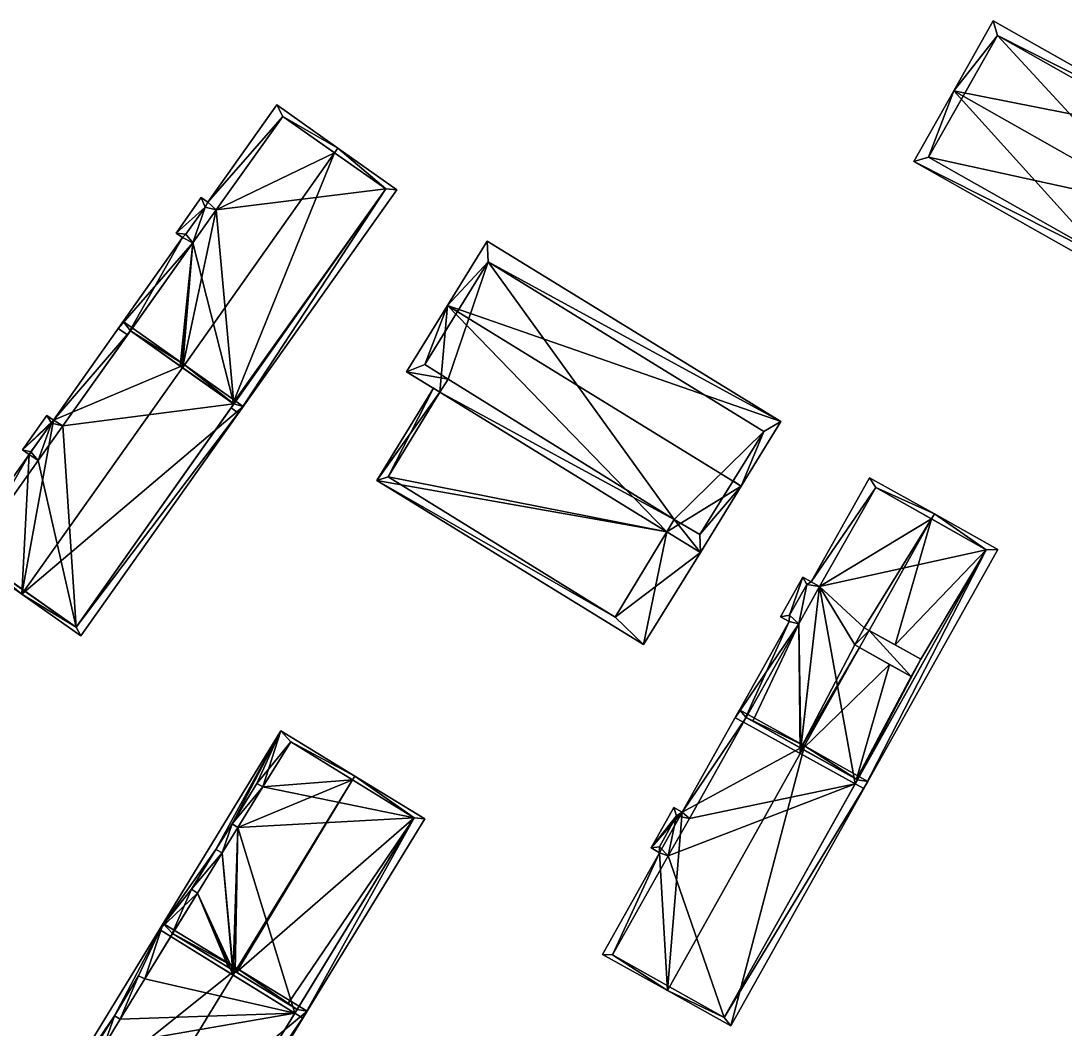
# Model space of a CAD drawing. Extents: x 2679264 to 2679716, y 1246766 to 1247183.
# Drawn here: x 2679456 to 2679528.8, y 1246984.4 to 1247054.8 of the extents above; entities that cross this region are included whole.
import ezdxf

# ---------------------------------------------------------------- set-up
doc = ezdxf.new("R2010")
doc.units = 0

msp = doc.modelspace()

# ---------------------------------------------------------------- linework, layer by layer
for points in [[(2679521.07, 1247049.93, 451.001), (2679523.83, 1247054.81, 448.348), (2679538.62, 1247046.45, 448.348)], [(2679523.83, 1247054.81, 448.348), (2679521.07, 1247049.93, 451.001), (2679524.12, 1247053.79, 448.703)], [(2679538.62, 1247046.45, 448.348), (2679523.83, 1247054.81, 448.348), (2679524.12, 1247053.79, 448.703)], [(2679524.12, 1247053.79, 436.245), (2679521.72, 1247049.56, 451.001), (2679519.31, 1247045.29, 436.245)], [(2679535.15, 1247041.83, 436.245), (2679524.12, 1247053.79, 436.245), (2679519.31, 1247045.29, 436.245)], [(2679524.12, 1247053.79, 448.703), (2679521.07, 1247049.93, 451.001), (2679521.72, 1247049.56, 451.001)], [(2679524.12, 1247053.79, 448.703), (2679521.72, 1247049.56, 451.001), (2679524.12, 1247053.79, 436.245)], [(2679537.6, 1247046.16, 448.703), (2679538.62, 1247046.45, 448.348), (2679524.12, 1247053.79, 448.703)], [(2679537.6, 1247046.16, 448.703), (2679524.12, 1247053.79, 448.703), (2679537.6, 1247046.16, 436.245)], [(2679537.6, 1247046.16, 436.245), (2679524.12, 1247053.79, 448.703), (2679524.12, 1247053.79, 436.245)], [(2679535.15, 1247041.83, 436.245), (2679537.6, 1247046.16, 436.245), (2679524.12, 1247053.79, 436.245)], [(2679518.29, 1247045, 448.348), (2679521.07, 1247049.93, 451.001), (2679533.07, 1247036.64, 448.348)], [(2679521.07, 1247049.93, 451.001), (2679518.29, 1247045, 448.348), (2679519.31, 1247045.29, 448.7)], [(2679521.72, 1247049.56, 451.001), (2679521.07, 1247049.93, 451.001), (2679519.31, 1247045.29, 448.7)], [(2679533.07, 1247036.64, 448.348), (2679521.07, 1247049.93, 451.001), (2679535.86, 1247041.56, 451.001)], [(2679535.86, 1247041.56, 451.001), (2679521.07, 1247049.93, 451.001), (2679538.62, 1247046.45, 448.348)], [(2679469.03, 1247042.16, 449.325), (2679473.84, 1247048.95, 449.325), (2679474.25, 1247048.14, 449.776)], [(2679473.84, 1247048.95, 449.325), (2679469.03, 1247042.16, 449.325), (2679474.25, 1247048.14, 449.776)], [(2679473.84, 1247048.95, 449.325), (2679478.1, 1247045.92, 452.271), (2679474.25, 1247048.14, 449.776)], [(2679478.1, 1247045.92, 452.271), (2679473.84, 1247048.95, 449.325), (2679474.25, 1247048.14, 449.776)], [(2679521.72, 1247049.56, 451.001), (2679519.31, 1247045.29, 448.7), (2679519.31, 1247045.29, 436.245)], [(2679469.03, 1247042.16, 449.325), (2679474.25, 1247048.14, 449.776), (2679469.61, 1247041.61, 449.772)], [(2679474.25, 1247048.14, 449.776), (2679469.03, 1247042.16, 449.325), (2679469.61, 1247041.61, 449.772)], [(2679474.25, 1247048.14, 449.776), (2679477.87, 1247045.59, 452.271), (2679469.61, 1247041.61, 449.772)], [(2679474.25, 1247048.14, 449.776), (2679469.61, 1247041.61, 449.772), (2679474.25, 1247048.14, 437.05)], [(2679474.25, 1247048.14, 437.05), (2679469.61, 1247041.61, 449.772), (2679469.61, 1247041.61, 437.05)], [(2679481.44, 1247043.09, 437.05), (2679474.25, 1247048.14, 437.05), (2679469.61, 1247041.61, 437.05)], [(2679478.1, 1247045.92, 452.271), (2679477.87, 1247045.59, 452.271), (2679474.25, 1247048.14, 449.776)], [(2679477.87, 1247045.59, 452.271), (2679478.1, 1247045.92, 452.271), (2679474.25, 1247048.14, 449.776)], [(2679481.44, 1247043.09, 449.716), (2679477.87, 1247045.59, 452.271), (2679474.25, 1247048.14, 437.05)], [(2679481.44, 1247043.09, 437.05), (2679481.44, 1247043.09, 449.716), (2679474.25, 1247048.14, 437.05)], [(2679477.87, 1247045.59, 452.271), (2679474.25, 1247048.14, 449.776), (2679474.25, 1247048.14, 437.05)], [(2679467.25, 1247030.6, 452.271), (2679469.61, 1247041.61, 449.772), (2679477.87, 1247045.59, 452.271)], [(2679467.25, 1247030.6, 452.271), (2679477.87, 1247045.59, 452.271), (2679470.77, 1247028.11, 449.746)], [(2679481.44, 1247043.09, 449.716), (2679470.77, 1247028.11, 449.746), (2679477.87, 1247045.59, 452.271)], [(2679481.44, 1247043.09, 449.716), (2679477.87, 1247045.59, 452.271), (2679478.1, 1247045.92, 452.271)], [(2679481.44, 1247043.09, 449.716), (2679478.1, 1247045.92, 452.271), (2679477.87, 1247045.59, 452.271)], [(2679481.44, 1247043.09, 449.716), (2679478.1, 1247045.92, 452.271), (2679482.21, 1247043.02, 449.325)], [(2679482.21, 1247043.02, 449.325), (2679478.1, 1247045.92, 452.271), (2679481.44, 1247043.09, 449.716)], [(2679519.31, 1247045.29, 448.7), (2679518.29, 1247045, 448.348), (2679532.79, 1247037.66, 448.7)], [(2679518.29, 1247045, 448.348), (2679533.07, 1247036.64, 448.348), (2679532.79, 1247037.66, 448.7)], [(2679519.31, 1247045.29, 448.7), (2679532.79, 1247037.66, 448.7), (2679519.31, 1247045.29, 436.245)], [(2679519.31, 1247045.29, 436.245), (2679532.79, 1247037.66, 448.7), (2679532.79, 1247037.66, 436.245)], [(2679535.15, 1247041.83, 436.245), (2679519.31, 1247045.29, 436.245), (2679532.79, 1247037.66, 436.245)], [(2679468.84, 1247041.81, 449.349), (2679466.81, 1247040, 449.008), (2679468.57, 1247042.49, 449.008)], [(2679468.57, 1247042.49, 449.008), (2679466.81, 1247040, 449.008), (2679468.84, 1247041.81, 449.349)], [(2679469.03, 1247042.16, 449.325), (2679468.84, 1247041.81, 449.349), (2679468.57, 1247042.49, 449.008)], [(2679469.03, 1247042.16, 449.325), (2679468.57, 1247042.49, 449.008), (2679468.84, 1247041.81, 449.349)], [(2679470.84, 1247028.07, 437.05), (2679481.44, 1247043.09, 437.05), (2679469.61, 1247041.61, 437.05)], [(2679471.17, 1247027.43, 449.326), (2679470.65, 1247027.8, 449.701), (2679481.44, 1247043.09, 449.716)], [(2679470.65, 1247027.8, 449.701), (2679471.17, 1247027.43, 449.326), (2679481.44, 1247043.09, 449.716)], [(2679470.77, 1247028.11, 449.746), (2679481.44, 1247043.09, 449.716), (2679470.84, 1247028.07, 449.701)], [(2679481.44, 1247043.09, 437.05), (2679470.84, 1247028.07, 449.701), (2679481.44, 1247043.09, 449.716)], [(2679481.44, 1247043.09, 437.05), (2679470.84, 1247028.07, 437.05), (2679470.84, 1247028.07, 449.701)], [(2679471.17, 1247027.43, 449.326), (2679481.44, 1247043.09, 449.716), (2679482.21, 1247043.02, 449.325)], [(2679471.17, 1247027.43, 449.326), (2679482.21, 1247043.02, 449.325), (2679481.44, 1247043.09, 449.716)], [(2679468.84, 1247041.81, 449.349), (2679467.5, 1247039.93, 449.346), (2679466.81, 1247040, 449.008)], [(2679468.84, 1247041.81, 449.349), (2679466.81, 1247040, 449.008), (2679467.5, 1247039.93, 449.346)], [(2679467.5, 1247039.93, 449.346), (2679468.84, 1247041.81, 449.349), (2679467.98, 1247039.31, 449.77)], [(2679468.84, 1247041.81, 449.349), (2679467.5, 1247039.93, 449.346), (2679468.84, 1247041.81, 437.05)], [(2679468.84, 1247041.81, 437.05), (2679467.5, 1247039.93, 449.346), (2679467.5, 1247039.93, 437.05)], [(2679467.5, 1247039.93, 437.05), (2679467.98, 1247039.31, 437.05), (2679468.84, 1247041.81, 437.05)], [(2679469.61, 1247041.61, 449.772), (2679467.98, 1247039.31, 449.77), (2679468.84, 1247041.81, 449.349)], [(2679467.98, 1247039.31, 437.05), (2679469.61, 1247041.61, 437.05), (2679468.84, 1247041.81, 437.05)], [(2679469.03, 1247042.16, 449.325), (2679469.61, 1247041.61, 449.772), (2679468.84, 1247041.81, 449.349)], [(2679469.61, 1247041.61, 449.772), (2679469.03, 1247042.16, 449.325), (2679468.84, 1247041.81, 449.349)], [(2679469.61, 1247041.61, 449.772), (2679468.84, 1247041.81, 449.349), (2679469.61, 1247041.61, 437.05)], [(2679469.61, 1247041.61, 437.05), (2679468.84, 1247041.81, 449.349), (2679468.84, 1247041.81, 437.05)], [(2679467.98, 1247039.31, 449.77), (2679469.61, 1247041.61, 449.772), (2679467.25, 1247030.6, 452.271)], [(2679467.98, 1247039.31, 437.05), (2679470.84, 1247028.07, 437.05), (2679469.61, 1247041.61, 437.05)], [(2679463.42, 1247032.89, 449.765), (2679462.78, 1247033.33, 449.326), (2679467.27, 1247039.68, 449.326)], [(2679467.27, 1247039.68, 449.326), (2679462.78, 1247033.33, 449.326), (2679467.98, 1247039.31, 449.77)], [(2679467.98, 1247039.31, 449.77), (2679463.42, 1247032.89, 449.765), (2679467.27, 1247039.68, 449.326)], [(2679467.5, 1247039.93, 449.346), (2679467.27, 1247039.68, 449.326), (2679466.81, 1247040, 449.008)], [(2679466.81, 1247040, 449.008), (2679467.27, 1247039.68, 449.326), (2679467.5, 1247039.93, 449.346)], [(2679467.5, 1247039.93, 449.346), (2679467.98, 1247039.31, 449.77), (2679467.27, 1247039.68, 449.326)], [(2679467.5, 1247039.93, 449.346), (2679467.27, 1247039.68, 449.326), (2679467.98, 1247039.31, 449.77)], [(2679467.5, 1247039.93, 449.346), (2679467.98, 1247039.31, 449.77), (2679467.98, 1247039.31, 437.05)], [(2679467.5, 1247039.93, 437.05), (2679467.5, 1247039.93, 449.346), (2679467.98, 1247039.31, 437.05)], [(2679462.78, 1247033.33, 449.326), (2679463.42, 1247032.89, 449.765), (2679467.98, 1247039.31, 449.77)], [(2679463.62, 1247033.18, 449.765), (2679467.98, 1247039.31, 449.77), (2679467.1, 1247030.71, 452.163)], [(2679467.98, 1247039.31, 437.05), (2679467.98, 1247039.31, 449.77), (2679463.62, 1247033.18, 449.765)], [(2679463.62, 1247033.18, 437.05), (2679467.98, 1247039.31, 437.05), (2679463.62, 1247033.18, 449.765)], [(2679467.98, 1247039.31, 437.05), (2679463.62, 1247033.18, 437.05), (2679470.84, 1247028.07, 437.05)], [(2679467.14, 1247030.68, 452.191), (2679467.1, 1247030.71, 452.163), (2679467.98, 1247039.31, 449.77)], [(2679467.98, 1247039.31, 449.77), (2679467.25, 1247030.6, 452.271), (2679467.14, 1247030.68, 452.191)], [(2679485.75, 1247034.95, 445.141), (2679488.51, 1247039.44, 443.491), (2679509, 1247026.84, 443.55)], [(2679488.51, 1247039.44, 443.491), (2679485.75, 1247034.95, 445.141), (2679488.59, 1247038, 443.865)], [(2679509, 1247026.84, 443.55), (2679488.51, 1247039.44, 443.491), (2679488.59, 1247038, 443.865)], [(2679488.59, 1247038, 436.302), (2679486.44, 1247034.52, 445.143), (2679484.16, 1247030.82, 436.302)], [(2679488.59, 1247038, 436.302), (2679484.16, 1247030.82, 436.302), (2679485.79, 1247029.8, 436.302)], [(2679488.59, 1247038, 443.865), (2679485.75, 1247034.95, 445.141), (2679486.44, 1247034.52, 445.143)], [(2679501.57, 1247020, 436.302), (2679488.59, 1247038, 436.302), (2679485.79, 1247029.8, 436.302)], [(2679488.59, 1247038, 443.865), (2679486.44, 1247034.52, 445.143), (2679488.59, 1247038, 436.302)], [(2679507.81, 1247026.14, 443.93), (2679509, 1247026.84, 443.55), (2679488.59, 1247038, 443.865)], [(2679507.81, 1247026.14, 443.93), (2679488.59, 1247038, 443.865), (2679507.81, 1247026.14, 436.302)], [(2679507.81, 1247026.14, 436.302), (2679488.59, 1247038, 443.865), (2679488.59, 1247038, 436.302)], [(2679501.57, 1247020, 436.302), (2679507.81, 1247026.14, 436.302), (2679488.59, 1247038, 436.302)], [(2679482.89, 1247030.31, 443.491), (2679485.75, 1247034.95, 445.141), (2679485.22, 1247028.88, 443.498)], [(2679485.75, 1247034.95, 445.141), (2679482.89, 1247030.31, 443.491), (2679484.16, 1247030.82, 443.826)], [(2679486.44, 1247034.52, 445.143), (2679485.75, 1247034.95, 445.141), (2679484.16, 1247030.82, 443.826)], [(2679486.44, 1247034.52, 445.143), (2679484.16, 1247030.82, 443.826), (2679484.16, 1247030.82, 436.302)], [(2679485.22, 1247028.88, 443.498), (2679485.75, 1247034.95, 445.141), (2679501.05, 1247019.14, 443.543)], [(2679501.05, 1247019.14, 443.543), (2679485.75, 1247034.95, 445.141), (2679506.24, 1247022.34, 445.2)], [(2679506.24, 1247022.34, 445.2), (2679485.75, 1247034.95, 445.141), (2679509, 1247026.84, 443.55)], [(2679463.13, 1247033.83, 450.916), (2679467.4, 1247030.81, 453.862), (2679458.25, 1247026.93, 450.916)], [(2679463.13, 1247033.83, 450.916), (2679458.25, 1247026.93, 450.916), (2679463.62, 1247033.18, 451.355)], [(2679467.4, 1247030.81, 453.862), (2679463.13, 1247033.83, 450.916), (2679463.62, 1247033.18, 451.355)], [(2679463.62, 1247033.18, 451.355), (2679458.25, 1247026.93, 450.916), (2679458.91, 1247026.53, 451.349)], [(2679463.42, 1247032.89, 449.765), (2679463.62, 1247033.18, 451.355), (2679458.91, 1247026.53, 451.349)], [(2679470.84, 1247028.07, 437.05), (2679463.62, 1247033.18, 437.05), (2679458.91, 1247026.53, 437.05)], [(2679463.42, 1247032.89, 449.765), (2679463.62, 1247033.18, 449.765), (2679463.62, 1247033.18, 451.355)], [(2679463.42, 1247032.89, 449.765), (2679463.62, 1247033.18, 437.05), (2679463.62, 1247033.18, 449.765)], [(2679463.42, 1247032.89, 449.765), (2679463.42, 1247032.89, 437.05), (2679463.62, 1247033.18, 437.05)], [(2679467.25, 1247030.6, 453.862), (2679467.4, 1247030.81, 453.862), (2679463.62, 1247033.18, 451.355)], [(2679467.25, 1247030.6, 453.862), (2679463.62, 1247033.18, 451.355), (2679466.85, 1247030.89, 451.992)], [(2679466.85, 1247030.89, 451.992), (2679463.62, 1247033.18, 451.355), (2679463.62, 1247033.18, 449.765)], [(2679458.91, 1247026.53, 437.05), (2679463.42, 1247032.89, 449.765), (2679458.91, 1247026.53, 451.349)], [(2679458.91, 1247026.53, 437.05), (2679463.42, 1247032.89, 437.05), (2679463.42, 1247032.89, 449.765)], [(2679458.25, 1247026.93, 450.916), (2679467.4, 1247030.81, 453.862), (2679456.06, 1247014.79, 453.862)], [(2679456.06, 1247014.79, 453.862), (2679467.4, 1247030.81, 453.862), (2679471.5, 1247027.9, 450.916)], [(2679467.25, 1247030.6, 453.862), (2679466.85, 1247030.89, 451.992), (2679467.25, 1247030.6, 452.271)], [(2679470.84, 1247028.07, 451.291), (2679467.4, 1247030.81, 453.862), (2679467.25, 1247030.6, 453.862)], [(2679471.5, 1247027.9, 450.916), (2679467.4, 1247030.81, 453.862), (2679470.84, 1247028.07, 451.291)], [(2679484.16, 1247030.82, 443.826), (2679482.89, 1247030.31, 443.491), (2679485.79, 1247029.8, 443.826)], [(2679484.16, 1247030.82, 443.826), (2679485.79, 1247029.8, 443.826), (2679484.16, 1247030.82, 436.302)], [(2679484.16, 1247030.82, 436.302), (2679485.79, 1247029.8, 443.826), (2679485.79, 1247029.8, 436.302)], [(2679470.84, 1247028.07, 451.291), (2679467.25, 1247030.6, 452.271), (2679470.25, 1247028.48, 450.124)], [(2679467.25, 1247030.6, 452.271), (2679470.84, 1247028.07, 451.291), (2679467.25, 1247030.6, 453.862)], [(2679482.89, 1247030.31, 443.491), (2679485.22, 1247028.88, 443.498), (2679485.79, 1247029.8, 443.826)], [(2679485.79, 1247029.8, 443.826), (2679485.22, 1247028.88, 443.498), (2679485.79, 1247029.8, 436.302)], [(2679485.79, 1247029.8, 436.302), (2679485.22, 1247028.88, 443.498), (2679485.22, 1247028.88, 436.302)], [(2679501.57, 1247020, 436.302), (2679485.79, 1247029.8, 436.302), (2679485.22, 1247028.88, 436.302)], [(2679480.81, 1247022.72, 443.491), (2679484.77, 1247029.16, 443.491), (2679485.22, 1247028.88, 443.491)], [(2679484.77, 1247029.16, 443.491), (2679480.81, 1247022.72, 443.491), (2679481.6, 1247022.97, 443.491)], [(2679501.05, 1247019.14, 443.491), (2679480.81, 1247022.72, 443.491), (2679485.22, 1247028.88, 443.491)], [(2679485.22, 1247028.88, 443.491), (2679484.77, 1247029.16, 443.491), (2679481.6, 1247022.97, 443.491)], [(2679485.22, 1247028.88, 443.491), (2679481.6, 1247022.97, 443.491), (2679481.6, 1247022.97, 436.302)], [(2679485.22, 1247028.88, 436.302), (2679485.22, 1247028.88, 443.491), (2679481.6, 1247022.97, 436.302)], [(2679501.05, 1247019.14, 436.302), (2679485.22, 1247028.88, 436.302), (2679481.6, 1247022.97, 436.302)], [(2679501.05, 1247019.14, 443.491), (2679485.22, 1247028.88, 443.498), (2679501.05, 1247019.14, 443.543)], [(2679501.05, 1247019.14, 443.491), (2679485.22, 1247028.88, 443.491), (2679485.22, 1247028.88, 443.498)], [(2679501.05, 1247019.14, 436.302), (2679501.57, 1247020, 436.302), (2679485.22, 1247028.88, 436.302)], [(2679460.16, 1247011.89, 450.916), (2679456.06, 1247014.79, 453.862), (2679471.5, 1247027.9, 450.916)], [(2679459.83, 1247012.48, 437.05), (2679470.84, 1247028.07, 437.05), (2679458.91, 1247026.53, 437.05)], [(2679459.83, 1247012.48, 451.275), (2679471.5, 1247027.9, 450.916), (2679470.84, 1247028.07, 451.291)], [(2679470.65, 1247027.8, 449.701), (2679459.83, 1247012.48, 451.275), (2679470.84, 1247028.07, 451.291)], [(2679460.16, 1247011.89, 450.916), (2679471.5, 1247027.9, 450.916), (2679459.83, 1247012.48, 451.275)], [(2679470.77, 1247028.11, 449.746), (2679470.84, 1247028.07, 451.291), (2679470.25, 1247028.48, 450.124)], [(2679470.84, 1247028.07, 449.701), (2679470.65, 1247027.8, 449.701), (2679470.84, 1247028.07, 451.291)], [(2679470.65, 1247027.8, 449.701), (2679470.84, 1247028.07, 449.701), (2679470.84, 1247028.07, 437.05)], [(2679470.65, 1247027.8, 437.05), (2679470.65, 1247027.8, 449.701), (2679470.84, 1247028.07, 437.05)], [(2679470.84, 1247028.07, 451.291), (2679470.77, 1247028.11, 449.746), (2679470.84, 1247028.07, 449.701)], [(2679457.79, 1247027.26, 450.599), (2679458.25, 1247026.93, 450.916), (2679456.09, 1247024.86, 450.599)], [(2679457.79, 1247027.26, 450.599), (2679456.09, 1247024.86, 450.599), (2679458.11, 1247026.73, 450.921)], [(2679458.25, 1247026.93, 450.916), (2679457.79, 1247027.26, 450.599), (2679458.11, 1247026.73, 450.921)], [(2679470.65, 1247027.8, 449.701), (2679459.83, 1247012.48, 437.05), (2679459.83, 1247012.48, 451.275)], [(2679470.65, 1247027.8, 449.701), (2679470.65, 1247027.8, 437.05), (2679459.83, 1247012.48, 437.05)], [(2679456.55, 1247024.54, 450.916), (2679458.25, 1247026.93, 450.916), (2679456.06, 1247014.79, 453.862)], [(2679456.09, 1247024.86, 450.599), (2679458.25, 1247026.93, 450.916), (2679456.55, 1247024.54, 450.916)], [(2679458.11, 1247026.73, 450.921), (2679456.09, 1247024.86, 450.599), (2679456.67, 1247024.72, 450.913)], [(2679458.11, 1247026.73, 450.921), (2679456.67, 1247024.72, 450.913), (2679458.11, 1247026.73, 437.05)], [(2679458.11, 1247026.73, 437.05), (2679456.67, 1247024.72, 450.913), (2679456.67, 1247024.72, 437.05)], [(2679458.11, 1247026.73, 437.05), (2679456.67, 1247024.72, 437.05), (2679457.18, 1247024.11, 437.05)], [(2679458.11, 1247026.73, 437.05), (2679457.18, 1247024.11, 437.05), (2679458.91, 1247026.53, 437.05)], [(2679457.18, 1247024.11, 437.05), (2679459.83, 1247012.48, 437.05), (2679458.91, 1247026.53, 437.05)], [(2679458.25, 1247026.93, 450.916), (2679458.11, 1247026.73, 450.921), (2679458.91, 1247026.53, 451.349)], [(2679458.91, 1247026.53, 451.349), (2679458.11, 1247026.73, 450.921), (2679458.91, 1247026.53, 437.05)], [(2679458.11, 1247026.73, 450.921), (2679458.11, 1247026.73, 437.05), (2679458.91, 1247026.53, 437.05)], [(2679506.24, 1247022.34, 445.2), (2679509, 1247026.84, 443.55), (2679507.81, 1247026.14, 443.93)], [(2679501.57, 1247020, 436.302), (2679503.36, 1247018.95, 436.302), (2679507.81, 1247026.14, 436.302)], [(2679503.36, 1247018.95, 436.302), (2679505.67, 1247022.69, 445.198), (2679507.81, 1247026.14, 436.302)], [(2679505.67, 1247022.69, 445.198), (2679506.24, 1247022.34, 445.2), (2679507.81, 1247026.14, 443.93)], [(2679505.67, 1247022.69, 445.198), (2679507.81, 1247026.14, 443.93), (2679507.81, 1247026.14, 436.302)], [(2679451.79, 1247017.82, 450.916), (2679456.55, 1247024.54, 450.916), (2679456.06, 1247014.79, 453.862)], [(2679456.55, 1247024.54, 450.916), (2679451.79, 1247017.82, 450.916), (2679452.57, 1247017.61, 451.34)], [(2679457.18, 1247024.11, 451.346), (2679456.55, 1247024.54, 450.916), (2679452.57, 1247017.61, 451.34)], [(2679456.09, 1247024.86, 450.599), (2679456.55, 1247024.54, 450.916), (2679456.67, 1247024.72, 450.913)], [(2679456.67, 1247024.72, 450.913), (2679456.55, 1247024.54, 450.916), (2679457.18, 1247024.11, 451.346)], [(2679456.67, 1247024.72, 450.913), (2679457.18, 1247024.11, 451.346), (2679457.18, 1247024.11, 437.05)], [(2679456.67, 1247024.72, 437.05), (2679456.67, 1247024.72, 450.913), (2679457.18, 1247024.11, 437.05)], [(2679457.18, 1247024.11, 451.346), (2679452.57, 1247017.61, 451.34), (2679457.18, 1247024.11, 437.05)], [(2679457.18, 1247024.11, 437.05), (2679452.57, 1247017.61, 451.34), (2679452.57, 1247017.61, 437.05)], [(2679457.18, 1247024.11, 437.05), (2679452.57, 1247017.61, 437.05), (2679459.83, 1247012.48, 437.05)], [(2679481.6, 1247022.97, 443.491), (2679480.81, 1247022.72, 443.491), (2679497.44, 1247013.19, 443.491)], [(2679481.6, 1247022.97, 443.491), (2679497.44, 1247013.19, 443.491), (2679497.44, 1247013.19, 436.302)], [(2679481.6, 1247022.97, 436.302), (2679481.6, 1247022.97, 443.491), (2679497.44, 1247013.19, 436.302)], [(2679501.05, 1247019.14, 436.302), (2679481.6, 1247022.97, 436.302), (2679497.44, 1247013.19, 436.302)], [(2679511.13, 1247015.64, 449.266), (2679515.2, 1247022.91, 449.266), (2679515.64, 1247022.23, 449.665)], [(2679515.2, 1247022.91, 449.266), (2679511.13, 1247015.64, 449.266), (2679515.64, 1247022.23, 449.665)], [(2679515.2, 1247022.91, 449.266), (2679519.72, 1247020.39, 452.152), (2679515.64, 1247022.23, 449.665)], [(2679519.72, 1247020.39, 452.152), (2679515.2, 1247022.91, 449.266), (2679515.64, 1247022.23, 449.665)], [(2679499.43, 1247011.27, 443.491), (2679480.81, 1247022.72, 443.491), (2679501.05, 1247019.14, 443.491)], [(2679480.81, 1247022.72, 443.491), (2679499.43, 1247011.27, 443.491), (2679497.44, 1247013.19, 443.491)], [(2679503.39, 1247017.7, 443.55), (2679501.05, 1247019.14, 443.543), (2679506.24, 1247022.34, 445.2)], [(2679503.36, 1247018.95, 443.865), (2679506.24, 1247022.34, 445.2), (2679505.67, 1247022.69, 445.198)], [(2679503.36, 1247018.95, 443.865), (2679505.67, 1247022.69, 445.198), (2679503.36, 1247018.95, 436.302)], [(2679503.39, 1247017.7, 443.55), (2679506.24, 1247022.34, 445.2), (2679503.36, 1247018.95, 443.865)], [(2679511.13, 1247015.64, 449.266), (2679515.64, 1247022.23, 449.665), (2679511.71, 1247015.32, 449.638)], [(2679515.64, 1247022.23, 449.665), (2679511.13, 1247015.64, 449.266), (2679511.71, 1247015.32, 449.638)], [(2679511.71, 1247015.32, 449.638), (2679515.64, 1247022.23, 449.665), (2679519.52, 1247020.04, 452.152)], [(2679515.64, 1247022.23, 449.665), (2679511.71, 1247015.32, 449.638), (2679515.64, 1247022.23, 436.844)], [(2679515.64, 1247022.23, 436.844), (2679511.71, 1247015.32, 449.638), (2679511.71, 1247015.32, 436.844)], [(2679523.34, 1247017.89, 436.844), (2679515.64, 1247022.23, 436.844), (2679511.71, 1247015.32, 436.844)], [(2679519.72, 1247020.39, 452.152), (2679519.52, 1247020.04, 452.152), (2679515.64, 1247022.23, 449.665)], [(2679519.52, 1247020.04, 452.152), (2679519.72, 1247020.39, 452.152), (2679515.64, 1247022.23, 449.665)], [(2679523.34, 1247017.89, 449.655), (2679519.52, 1247020.04, 452.152), (2679515.64, 1247022.23, 436.844)], [(2679523.34, 1247017.89, 436.844), (2679523.34, 1247017.89, 449.655), (2679515.64, 1247022.23, 436.844)], [(2679519.52, 1247020.04, 452.152), (2679515.64, 1247022.23, 449.665), (2679515.64, 1247022.23, 436.844)], [(2679501.05, 1247019.14, 443.543), (2679503.39, 1247017.7, 443.55), (2679501.57, 1247020, 443.847)], [(2679501.05, 1247019.14, 443.543), (2679501.57, 1247020, 443.847), (2679501.57, 1247020, 436.302)], [(2679501.05, 1247019.14, 436.302), (2679501.05, 1247019.14, 443.543), (2679501.57, 1247020, 436.302)], [(2679501.57, 1247020, 443.847), (2679503.39, 1247017.7, 443.55), (2679503.36, 1247018.95, 443.865)], [(2679501.57, 1247020, 443.847), (2679503.36, 1247018.95, 443.865), (2679503.36, 1247018.95, 436.302)], [(2679501.57, 1247020, 436.302), (2679501.57, 1247020, 443.847), (2679503.36, 1247018.95, 436.302)], [(2679511.71, 1247015.32, 449.638), (2679519.52, 1247020.04, 452.152), (2679514.83, 1247012.45, 451.935)], [(2679519.52, 1247020.04, 452.152), (2679515.17, 1247012.26, 452.152), (2679514.83, 1247012.45, 451.935)], [(2679519.52, 1247020.04, 452.152), (2679516.99, 1247011.25, 450.964), (2679515.17, 1247012.26, 452.152)], [(2679516.99, 1247011.25, 450.964), (2679519.52, 1247020.04, 452.152), (2679523.34, 1247017.89, 449.655)], [(2679523.34, 1247017.89, 449.655), (2679519.52, 1247020.04, 452.152), (2679519.72, 1247020.39, 452.152)], [(2679523.34, 1247017.89, 449.655), (2679519.72, 1247020.39, 452.152), (2679519.52, 1247020.04, 452.152)], [(2679523.34, 1247017.89, 449.655), (2679519.72, 1247020.39, 452.152), (2679524.14, 1247017.91, 449.266)], [(2679524.14, 1247017.91, 449.266), (2679519.72, 1247020.39, 452.152), (2679523.34, 1247017.89, 449.655)], [(2679503.39, 1247017.7, 443.491), (2679501.05, 1247019.14, 443.491), (2679497.44, 1247013.19, 443.491)], [(2679497.44, 1247013.19, 443.491), (2679501.05, 1247019.14, 443.491), (2679497.44, 1247013.19, 436.302)], [(2679501.05, 1247019.14, 443.491), (2679501.05, 1247019.14, 436.302), (2679497.44, 1247013.19, 436.302)], [(2679503.39, 1247017.7, 443.491), (2679499.43, 1247011.27, 443.491), (2679501.05, 1247019.14, 443.491)], [(2679451.79, 1247017.82, 450.916), (2679456.06, 1247014.79, 453.862), (2679452.57, 1247017.61, 451.34)], [(2679499.43, 1247011.27, 443.491), (2679503.39, 1247017.7, 443.491), (2679497.44, 1247013.19, 443.491)], [(2679514.19, 1247001.55, 436.844), (2679523.34, 1247017.89, 436.844), (2679511.71, 1247015.32, 436.844)], [(2679514.79, 1247001.22, 449.266), (2679514.19, 1247001.55, 449.656), (2679523.34, 1247017.89, 449.655)], [(2679514.19, 1247001.55, 449.656), (2679514.79, 1247001.22, 449.266), (2679523.34, 1247017.89, 449.655)], [(2679514.35, 1247001.83, 449.656), (2679518.78, 1247010.24, 449.792), (2679523.34, 1247017.89, 449.655)], [(2679514.35, 1247001.83, 436.844), (2679514.35, 1247001.83, 449.656), (2679523.34, 1247017.89, 449.655)], [(2679523.34, 1247017.89, 436.844), (2679514.35, 1247001.83, 436.844), (2679523.34, 1247017.89, 449.655)], [(2679514.79, 1247001.22, 449.266), (2679523.34, 1247017.89, 449.655), (2679524.14, 1247017.91, 449.266)], [(2679514.79, 1247001.22, 449.266), (2679524.14, 1247017.91, 449.266), (2679523.34, 1247017.89, 449.655)], [(2679516.99, 1247011.25, 450.964), (2679523.34, 1247017.89, 449.655), (2679518.78, 1247010.24, 449.792)], [(2679452.57, 1247017.61, 451.34), (2679456.06, 1247014.79, 453.862), (2679456.22, 1247015.03, 453.862)], [(2679452.57, 1247017.61, 451.34), (2679456.22, 1247015.03, 453.862), (2679452.57, 1247017.61, 437.05)], [(2679456.22, 1247015.03, 453.862), (2679459.83, 1247012.48, 451.275), (2679452.57, 1247017.61, 437.05)], [(2679452.57, 1247017.61, 437.05), (2679459.83, 1247012.48, 451.275), (2679459.83, 1247012.48, 437.05)], [(2679509.62, 1247013.33, 449.163), (2679508.99, 1247013.21, 448.887), (2679510.54, 1247015.97, 448.887)], [(2679510.54, 1247015.97, 448.887), (2679508.99, 1247013.21, 448.887), (2679509.62, 1247013.33, 449.163)], [(2679510.82, 1247015.47, 449.166), (2679509.62, 1247013.33, 449.163), (2679510.54, 1247015.97, 448.887)], [(2679510.82, 1247015.47, 449.166), (2679510.54, 1247015.97, 448.887), (2679509.62, 1247013.33, 449.163)], [(2679510.25, 1247012.71, 449.635), (2679509.62, 1247013.33, 449.163), (2679510.82, 1247015.47, 449.166)], [(2679510.82, 1247015.47, 449.166), (2679509.62, 1247013.33, 449.163), (2679510.82, 1247015.47, 436.844)], [(2679510.82, 1247015.47, 436.844), (2679509.62, 1247013.33, 449.163), (2679509.62, 1247013.33, 436.844)], [(2679510.82, 1247015.47, 436.844), (2679509.62, 1247013.33, 436.844), (2679510.25, 1247012.71, 436.844)], [(2679510.25, 1247012.71, 449.635), (2679510.82, 1247015.47, 449.166), (2679511.71, 1247015.32, 449.638)], [(2679511.71, 1247015.32, 436.844), (2679510.82, 1247015.47, 436.844), (2679510.25, 1247012.71, 436.844)], [(2679511.13, 1247015.64, 449.266), (2679510.82, 1247015.47, 449.166), (2679510.54, 1247015.97, 448.887)], [(2679511.13, 1247015.64, 449.266), (2679510.54, 1247015.97, 448.887), (2679510.82, 1247015.47, 449.166)], [(2679511.13, 1247015.64, 449.266), (2679511.71, 1247015.32, 449.638), (2679510.82, 1247015.47, 449.166)], [(2679511.71, 1247015.32, 449.638), (2679511.13, 1247015.64, 449.266), (2679510.82, 1247015.47, 449.166)], [(2679511.71, 1247015.32, 449.638), (2679510.82, 1247015.47, 449.166), (2679511.71, 1247015.32, 436.844)], [(2679511.71, 1247015.32, 436.844), (2679510.82, 1247015.47, 449.166), (2679510.82, 1247015.47, 436.844)], [(2679456.22, 1247015.03, 453.862), (2679456.06, 1247014.79, 453.862), (2679459.83, 1247012.48, 451.275)], [(2679456.06, 1247014.79, 453.862), (2679460.16, 1247011.89, 450.916), (2679459.83, 1247012.48, 451.275)], [(2679510.4, 1247004.05, 452.07), (2679510.25, 1247012.71, 449.635), (2679511.71, 1247015.32, 449.638)], [(2679510.35, 1247003.67, 436.844), (2679511.71, 1247015.32, 436.844), (2679510.25, 1247012.71, 436.844)], [(2679510.35, 1247003.67, 436.844), (2679514.19, 1247001.55, 436.844), (2679511.71, 1247015.32, 436.844)], [(2679510.4, 1247004.05, 452.07), (2679511.71, 1247015.32, 449.638), (2679514.16, 1247011.25, 451.935)], [(2679511.71, 1247015.32, 449.638), (2679514.83, 1247012.45, 451.935), (2679514.16, 1247011.25, 451.935)], [(2679509.62, 1247013.33, 449.163), (2679509.58, 1247012.88, 449.266), (2679508.99, 1247013.21, 448.887)], [(2679508.99, 1247013.21, 448.887), (2679509.58, 1247012.88, 449.266), (2679509.62, 1247013.33, 449.163)], [(2679509.62, 1247013.33, 449.163), (2679510.25, 1247012.71, 449.635), (2679509.58, 1247012.88, 449.266)], [(2679509.62, 1247013.33, 449.163), (2679509.58, 1247012.88, 449.266), (2679510.25, 1247012.71, 449.635)], [(2679509.62, 1247013.33, 449.163), (2679510.25, 1247012.71, 449.635), (2679510.25, 1247012.71, 436.844)], [(2679509.62, 1247013.33, 436.844), (2679509.62, 1247013.33, 449.163), (2679510.25, 1247012.71, 436.844)], [(2679506.4, 1247005.85, 449.633), (2679505.82, 1247006.16, 449.266), (2679509.58, 1247012.88, 449.266)], [(2679509.58, 1247012.88, 449.266), (2679505.82, 1247006.16, 449.266), (2679510.25, 1247012.71, 449.635)], [(2679505.82, 1247006.16, 449.266), (2679506.4, 1247005.85, 449.633), (2679510.25, 1247012.71, 449.635)], [(2679510.25, 1247012.71, 449.635), (2679506.4, 1247005.85, 449.633), (2679509.58, 1247012.88, 449.266)], [(2679506.4, 1247005.85, 436.844), (2679510.35, 1247003.67, 436.844), (2679510.25, 1247012.71, 436.844)], [(2679506.59, 1247006.18, 449.633), (2679510.25, 1247012.71, 449.635), (2679507.05, 1247005.92, 449.93)], [(2679510.25, 1247012.71, 436.844), (2679510.25, 1247012.71, 449.635), (2679506.59, 1247006.18, 449.633)], [(2679506.59, 1247006.18, 436.844), (2679510.25, 1247012.71, 436.844), (2679506.59, 1247006.18, 449.633)], [(2679510.25, 1247012.71, 449.635), (2679510.35, 1247004.07, 452.039), (2679507.05, 1247005.92, 449.93)], [(2679510.35, 1247004.07, 452.039), (2679510.25, 1247012.71, 449.635), (2679510.4, 1247004.05, 452.07)], [(2679515.17, 1247012.26, 452.742), (2679514.16, 1247011.25, 452.742), (2679514.83, 1247012.45, 452.742)], [(2679514.16, 1247011.25, 452.742), (2679514.83, 1247012.45, 451.935), (2679514.83, 1247012.45, 452.742)], [(2679514.16, 1247011.25, 452.742), (2679514.16, 1247011.25, 451.935), (2679514.83, 1247012.45, 451.935)], [(2679514.5, 1247011.07, 452.742), (2679514.16, 1247011.25, 452.742), (2679515.17, 1247012.26, 452.742)], [(2679518.11, 1247009.04, 452.742), (2679514.5, 1247011.07, 452.742), (2679515.17, 1247012.26, 452.742)], [(2679514.83, 1247012.45, 452.742), (2679515.17, 1247012.26, 452.152), (2679515.17, 1247012.26, 452.742)], [(2679514.83, 1247012.45, 452.742), (2679514.83, 1247012.45, 451.935), (2679515.17, 1247012.26, 452.152)], [(2679518.78, 1247010.24, 452.742), (2679518.11, 1247009.04, 452.742), (2679515.17, 1247012.26, 452.742)], [(2679515.17, 1247012.26, 452.742), (2679518.78, 1247010.24, 449.792), (2679518.78, 1247010.24, 452.742)], [(2679515.17, 1247012.26, 452.742), (2679515.17, 1247012.26, 452.152), (2679518.78, 1247010.24, 449.792)], [(2679514.5, 1247011.07, 452.152), (2679510.4, 1247004.05, 452.07), (2679514.16, 1247011.25, 451.935)], [(2679510.52, 1247003.97, 452.152), (2679510.4, 1247004.05, 452.07), (2679514.5, 1247011.07, 452.152)], [(2679510.52, 1247003.97, 452.152), (2679514.5, 1247011.07, 452.152), (2679516.59, 1247009.89, 450.781)], [(2679514.5, 1247011.07, 452.742), (2679514.16, 1247011.25, 451.935), (2679514.16, 1247011.25, 452.742)], [(2679514.5, 1247011.07, 452.742), (2679514.5, 1247011.07, 452.152), (2679514.16, 1247011.25, 451.935)], [(2679518.11, 1247009.04, 452.742), (2679514.5, 1247011.07, 452.152), (2679514.5, 1247011.07, 452.742)], [(2679518.11, 1247009.04, 452.742), (2679518.11, 1247009.04, 449.792), (2679514.5, 1247011.07, 452.152)], [(2679510.52, 1247003.97, 452.152), (2679516.59, 1247009.89, 450.781), (2679514.28, 1247001.87, 449.699)], [(2679518.11, 1247009.04, 449.792), (2679514.28, 1247001.87, 449.699), (2679516.59, 1247009.89, 450.781)], [(2679514.35, 1247001.83, 449.656), (2679518.11, 1247009.04, 449.792), (2679518.78, 1247010.24, 449.792)], [(2679518.78, 1247010.24, 452.742), (2679518.11, 1247009.04, 449.792), (2679518.11, 1247009.04, 452.742)], [(2679518.78, 1247010.24, 452.742), (2679518.78, 1247010.24, 449.792), (2679518.11, 1247009.04, 449.792)], [(2679514.28, 1247001.87, 449.699), (2679518.11, 1247009.04, 449.792), (2679514.35, 1247001.83, 449.656)], [(2679502.13, 1246999.57, 450.385), (2679506.13, 1247006.72, 450.385), (2679510.65, 1247004.19, 453.331)], [(2679506.13, 1247006.72, 450.385), (2679502.13, 1246999.57, 450.385), (2679506.59, 1247006.18, 450.76)], [(2679510.65, 1247004.19, 453.331), (2679506.13, 1247006.72, 450.385), (2679506.59, 1247006.18, 450.76)], [(2679506.59, 1247006.18, 450.76), (2679502.13, 1246999.57, 450.385), (2679502.64, 1246999.14, 450.758)], [(2679506.4, 1247005.85, 449.633), (2679506.59, 1247006.18, 450.76), (2679502.64, 1246999.14, 450.758)], [(2679506.59, 1247006.18, 436.844), (2679506.59, 1247006.18, 449.633), (2679506.4, 1247005.85, 449.633)], [(2679506.4, 1247005.85, 436.844), (2679506.59, 1247006.18, 436.844), (2679506.4, 1247005.85, 449.633)], [(2679506.4, 1247005.85, 449.633), (2679506.59, 1247006.18, 449.634), (2679506.59, 1247006.18, 450.76)], [(2679510.65, 1247004.19, 453.331), (2679506.59, 1247006.18, 450.76), (2679510.53, 1247003.97, 453.331)], [(2679510.52, 1247003.97, 452.152), (2679510.53, 1247003.97, 453.331), (2679506.59, 1247006.18, 450.76)], [(2679506.59, 1247006.18, 450.76), (2679507.05, 1247005.92, 449.93), (2679510.52, 1247003.97, 452.152)], [(2679506.59, 1247006.18, 450.76), (2679506.59, 1247006.18, 449.634), (2679507.05, 1247005.92, 449.93)], [(2679469.59, 1246996.97, 452.745), (2679465.66, 1246991.37, 452.506), (2679474.13, 1247005.24, 452.506)], [(2679474.13, 1247005.24, 452.506), (2679465.66, 1246991.37, 452.506), (2679469.59, 1246996.97, 452.745)], [(2679470.72, 1246998.75, 452.765), (2679469.59, 1246996.97, 452.745), (2679474.13, 1247005.24, 452.506)], [(2679470.72, 1246998.75, 452.765), (2679474.13, 1247005.24, 452.506), (2679469.59, 1246996.97, 452.745)], [(2679470.72, 1246998.75, 452.765), (2679474.13, 1247005.24, 452.506), (2679472.44, 1247001.58, 452.76)], [(2679472.44, 1247001.58, 452.76), (2679474.13, 1247005.24, 452.506), (2679470.72, 1246998.75, 452.765)], [(2679474.13, 1247005.24, 452.506), (2679474.81, 1247004.48, 453.038), (2679472.44, 1247001.58, 452.76)], [(2679472.86, 1247001.34, 453.022), (2679474.13, 1247005.24, 452.506), (2679472.44, 1247001.58, 452.76)], [(2679474.81, 1247004.48, 453.038), (2679474.13, 1247005.24, 452.506), (2679472.86, 1247001.34, 453.022)], [(2679474.13, 1247005.24, 452.506), (2679479.28, 1247002.09, 455.807), (2679474.81, 1247004.48, 453.038)], [(2679479.28, 1247002.09, 455.807), (2679474.13, 1247005.24, 452.506), (2679474.81, 1247004.48, 453.038)], [(2679502.64, 1246999.14, 436.844), (2679506.4, 1247005.85, 449.633), (2679502.64, 1246999.14, 450.758)], [(2679502.64, 1246999.14, 436.844), (2679506.4, 1247005.85, 436.844), (2679506.4, 1247005.85, 449.633)], [(2679502.64, 1246999.14, 436.844), (2679514.19, 1247001.55, 436.844), (2679506.4, 1247005.85, 436.844)], [(2679474.81, 1247004.48, 453.038), (2679472.86, 1247001.34, 453.022), (2679472.44, 1247001.58, 452.76)], [(2679474.81, 1247004.48, 453.038), (2679479.12, 1247001.83, 455.807), (2679472.86, 1247001.34, 453.022)], [(2679474.81, 1247004.48, 453.038), (2679472.86, 1247001.34, 453.022), (2679474.81, 1247004.48, 439.852)], [(2679474.81, 1247004.48, 439.852), (2679472.86, 1247001.34, 453.022), (2679472.86, 1247001.34, 439.852)], [(2679483.43, 1246999.18, 439.852), (2679474.81, 1247004.48, 439.852), (2679472.86, 1247001.34, 439.852)], [(2679479.28, 1247002.09, 455.807), (2679479.12, 1247001.83, 455.807), (2679474.81, 1247004.48, 453.038)], [(2679479.12, 1247001.83, 455.807), (2679479.28, 1247002.09, 455.807), (2679474.81, 1247004.48, 453.038)], [(2679483.43, 1246999.18, 452.888), (2679479.12, 1247001.83, 455.807), (2679474.81, 1247004.48, 439.852)], [(2679483.43, 1246999.18, 439.852), (2679483.43, 1246999.18, 452.888), (2679474.81, 1247004.48, 439.852)], [(2679479.12, 1247001.83, 455.807), (2679474.81, 1247004.48, 453.038), (2679474.81, 1247004.48, 439.852)], [(2679501.09, 1246987.13, 453.331), (2679502.13, 1246999.57, 450.385), (2679510.65, 1247004.19, 453.331)], [(2679505.52, 1246984.66, 450.385), (2679501.09, 1246987.13, 453.331), (2679510.65, 1247004.19, 453.331)], [(2679515.07, 1247001.72, 450.385), (2679505.52, 1246984.66, 450.385), (2679510.65, 1247004.19, 453.331)], [(2679510.53, 1247003.97, 453.331), (2679510.52, 1247003.97, 452.152), (2679510.85, 1247003.79, 451.941)], [(2679514.35, 1247001.83, 450.783), (2679510.65, 1247004.19, 453.331), (2679510.53, 1247003.97, 453.331)], [(2679514.35, 1247001.83, 450.783), (2679510.53, 1247003.97, 453.331), (2679510.85, 1247003.79, 451.941)], [(2679515.07, 1247001.72, 450.385), (2679510.65, 1247004.19, 453.331), (2679514.35, 1247001.83, 450.783)], [(2679510.85, 1247003.79, 451.941), (2679514.28, 1247001.87, 449.699), (2679514.35, 1247001.83, 450.783)], [(2679470.94, 1246988.44, 455.807), (2679471.11, 1246998.49, 453.02), (2679479.12, 1247001.83, 455.807)], [(2679470.94, 1246988.44, 455.807), (2679479.12, 1247001.83, 455.807), (2679471.02, 1246988.39, 455.756)], [(2679479.12, 1247001.83, 455.807), (2679483.43, 1246999.18, 452.888), (2679471.02, 1246988.39, 455.756)], [(2679471.11, 1246998.49, 453.02), (2679472.86, 1247001.34, 453.022), (2679479.12, 1247001.83, 455.807)], [(2679483.43, 1246999.18, 452.888), (2679479.12, 1247001.83, 455.807), (2679479.28, 1247002.09, 455.807)], [(2679483.43, 1246999.18, 452.888), (2679479.28, 1247002.09, 455.807), (2679479.12, 1247001.83, 455.807)], [(2679483.43, 1246999.18, 452.888), (2679479.28, 1247002.09, 455.807), (2679484.16, 1246999.11, 452.506)], [(2679484.16, 1246999.11, 452.506), (2679479.28, 1247002.09, 455.807), (2679483.43, 1246999.18, 452.888)], [(2679505.05, 1246985.23, 450.785), (2679515.07, 1247001.72, 450.385), (2679514.35, 1247001.83, 450.783)], [(2679514.19, 1247001.55, 449.656), (2679505.05, 1246985.23, 450.785), (2679514.35, 1247001.83, 450.783)], [(2679505.52, 1246984.66, 450.385), (2679515.07, 1247001.72, 450.385), (2679505.05, 1246985.23, 450.785)], [(2679514.19, 1247001.55, 436.844), (2679514.19, 1247001.55, 449.656), (2679514.35, 1247001.83, 449.656)], [(2679514.35, 1247001.83, 436.844), (2679514.19, 1247001.55, 436.844), (2679514.35, 1247001.83, 449.656)], [(2679514.35, 1247001.83, 449.656), (2679514.19, 1247001.55, 449.656), (2679514.35, 1247001.83, 450.783)], [(2679514.35, 1247001.83, 450.783), (2679514.28, 1247001.87, 449.699), (2679514.35, 1247001.83, 449.656)], [(2679472.86, 1247001.34, 453.022), (2679470.72, 1246998.75, 452.765), (2679472.44, 1247001.58, 452.76)], [(2679472.44, 1247001.58, 452.76), (2679470.72, 1246998.75, 452.765), (2679470.72, 1246998.75, 439.852)], [(2679472.44, 1247001.58, 439.852), (2679472.44, 1247001.58, 452.76), (2679470.72, 1246998.75, 439.852)], [(2679472.86, 1247001.34, 439.852), (2679472.44, 1247001.58, 439.852), (2679470.72, 1246998.75, 439.852)], [(2679470.72, 1246998.75, 452.765), (2679472.86, 1247001.34, 453.022), (2679471.11, 1246998.49, 453.02)], [(2679472.86, 1247001.34, 439.852), (2679470.72, 1246998.75, 439.852), (2679471.11, 1246998.49, 439.852)], [(2679483.43, 1246999.18, 439.852), (2679472.86, 1247001.34, 439.852), (2679471.11, 1246998.49, 439.852)], [(2679472.86, 1247001.34, 453.022), (2679472.44, 1247001.58, 452.76), (2679472.86, 1247001.34, 439.852)], [(2679472.86, 1247001.34, 439.852), (2679472.44, 1247001.58, 452.76), (2679472.44, 1247001.58, 439.852)], [(2679514.19, 1247001.55, 436.844), (2679502.64, 1246999.14, 436.844), (2679501.14, 1246996.52, 436.844)], [(2679505.05, 1246985.23, 436.844), (2679514.19, 1247001.55, 436.844), (2679501.14, 1246996.52, 436.844)], [(2679514.19, 1247001.55, 449.656), (2679505.05, 1246985.23, 436.844), (2679505.05, 1246985.23, 450.785)], [(2679514.19, 1247001.55, 449.656), (2679514.19, 1247001.55, 436.844), (2679505.05, 1246985.23, 436.844)], [(2679501.54, 1246999.9, 449.998), (2679502.13, 1246999.57, 450.385), (2679499.95, 1246997.07, 449.997)], [(2679501.54, 1246999.9, 449.998), (2679499.95, 1246997.07, 449.997), (2679501.72, 1246999.32, 450.252)], [(2679499.95, 1246997.07, 449.997), (2679502.13, 1246999.57, 450.385), (2679500.54, 1246996.73, 450.385)], [(2679500.54, 1246996.73, 450.385), (2679502.13, 1246999.57, 450.385), (2679501.09, 1246987.13, 453.331)], [(2679502.13, 1246999.57, 450.385), (2679501.54, 1246999.9, 449.998), (2679501.72, 1246999.32, 450.252)], [(2679502.64, 1246999.14, 450.758), (2679502.13, 1246999.57, 450.385), (2679501.72, 1246999.32, 450.252)], [(2679470.72, 1246998.75, 452.765), (2679470.02, 1246996.73, 453.016), (2679469.59, 1246996.97, 452.745)], [(2679470.02, 1246996.73, 453.016), (2679470.72, 1246998.75, 452.765), (2679469.59, 1246996.97, 452.745)], [(2679470.72, 1246998.75, 452.765), (2679471.11, 1246998.49, 453.02), (2679470.02, 1246996.73, 453.016)], [(2679471.11, 1246998.49, 453.02), (2679470.72, 1246998.75, 452.765), (2679470.02, 1246996.73, 453.016)], [(2679470.72, 1246998.75, 452.765), (2679471.11, 1246998.49, 453.02), (2679471.11, 1246998.49, 439.852)], [(2679470.72, 1246998.75, 439.852), (2679470.72, 1246998.75, 452.765), (2679471.11, 1246998.49, 439.852)], [(2679471.02, 1246988.39, 455.756), (2679483.43, 1246999.18, 452.888), (2679474.62, 1246986.19, 453.317)], [(2679475.09, 1246985.54, 439.852), (2679483.43, 1246999.18, 439.852), (2679471.11, 1246998.49, 439.852)], [(2679483.43, 1246999.18, 452.888), (2679475.25, 1246985.8, 452.891), (2679474.62, 1246986.19, 453.317)], [(2679475.66, 1246985.19, 452.506), (2679475.09, 1246985.54, 452.891), (2679483.43, 1246999.18, 452.888)], [(2679475.09, 1246985.54, 452.891), (2679475.66, 1246985.19, 452.506), (2679483.43, 1246999.18, 452.888)], [(2679475.25, 1246985.8, 439.852), (2679475.25, 1246985.8, 452.891), (2679483.43, 1246999.18, 452.888)], [(2679483.43, 1246999.18, 439.852), (2679475.25, 1246985.8, 439.852), (2679483.43, 1246999.18, 452.888)], [(2679475.66, 1246985.19, 452.506), (2679483.43, 1246999.18, 452.888), (2679484.16, 1246999.11, 452.506)], [(2679475.66, 1246985.19, 452.506), (2679484.16, 1246999.11, 452.506), (2679483.43, 1246999.18, 452.888)], [(2679501.72, 1246999.32, 450.252), (2679499.95, 1246997.07, 449.997), (2679500.53, 1246997.14, 450.267)], [(2679501.72, 1246999.32, 450.252), (2679500.53, 1246997.14, 450.267), (2679500.53, 1246997.14, 436.844)], [(2679501.72, 1246999.32, 436.844), (2679501.72, 1246999.32, 450.252), (2679500.53, 1246997.14, 436.844)], [(2679501.14, 1246996.52, 436.844), (2679501.72, 1246999.32, 436.844), (2679500.53, 1246997.14, 436.844)], [(2679502.64, 1246999.14, 436.844), (2679501.72, 1246999.32, 436.844), (2679501.14, 1246996.52, 436.844)], [(2679502.64, 1246999.14, 450.758), (2679501.72, 1246999.32, 450.252), (2679502.64, 1246999.14, 436.844)], [(2679502.64, 1246999.14, 436.844), (2679501.72, 1246999.32, 450.252), (2679501.72, 1246999.32, 436.844)], [(2679470.02, 1246996.73, 453.016), (2679471.11, 1246998.49, 453.02), (2679470.8, 1246988.52, 455.72)], [(2679471.11, 1246998.49, 453.02), (2679470.02, 1246996.73, 453.016), (2679471.11, 1246998.49, 439.852)], [(2679471.11, 1246998.49, 439.852), (2679470.02, 1246996.73, 453.016), (2679470.02, 1246996.73, 439.852)], [(2679470.79, 1246988.2, 439.852), (2679471.11, 1246998.49, 439.852), (2679470.02, 1246996.73, 439.852)], [(2679470.79, 1246988.2, 439.852), (2679475.09, 1246985.54, 439.852), (2679471.11, 1246998.49, 439.852)], [(2679471.11, 1246998.49, 453.02), (2679470.94, 1246988.44, 455.807), (2679470.8, 1246988.52, 455.72)], [(2679469.59, 1246996.97, 452.745), (2679467.88, 1246994.2, 452.739), (2679465.66, 1246991.37, 452.506)], [(2679469.59, 1246996.97, 452.745), (2679465.66, 1246991.37, 452.506), (2679467.88, 1246994.2, 452.739)], [(2679470.02, 1246996.73, 453.016), (2679467.88, 1246994.2, 452.739), (2679469.59, 1246996.97, 452.745)], [(2679469.59, 1246996.97, 452.745), (2679467.88, 1246994.2, 452.739), (2679469.59, 1246996.97, 439.852)], [(2679469.59, 1246996.97, 439.852), (2679467.88, 1246994.2, 452.739), (2679467.88, 1246994.2, 439.852)], [(2679470.02, 1246996.73, 439.852), (2679469.59, 1246996.97, 439.852), (2679467.88, 1246994.2, 439.852)], [(2679470.02, 1246996.73, 453.016), (2679468.3, 1246993.91, 453.014), (2679467.88, 1246994.2, 452.739)], [(2679470.02, 1246996.73, 439.852), (2679467.88, 1246994.2, 439.852), (2679468.3, 1246993.91, 439.852)], [(2679468.3, 1246993.91, 453.014), (2679470.02, 1246996.73, 453.016), (2679470.8, 1246988.52, 455.72)], [(2679470.79, 1246988.2, 439.852), (2679470.02, 1246996.73, 439.852), (2679468.3, 1246993.91, 439.852)], [(2679470.02, 1246996.73, 453.016), (2679469.59, 1246996.97, 452.745), (2679470.02, 1246996.73, 439.852)], [(2679470.02, 1246996.73, 439.852), (2679469.59, 1246996.97, 452.745), (2679469.59, 1246996.97, 439.852)], [(2679496.57, 1246989.64, 450.385), (2679500.54, 1246996.73, 450.385), (2679501.09, 1246987.13, 453.331)], [(2679500.54, 1246996.73, 450.385), (2679496.57, 1246989.64, 450.385), (2679497.26, 1246989.6, 450.739)], [(2679501.14, 1246996.52, 450.741), (2679500.54, 1246996.73, 450.385), (2679497.26, 1246989.6, 450.739)], [(2679501.14, 1246996.52, 450.741), (2679497.26, 1246989.6, 450.739), (2679501.14, 1246996.52, 436.844)], [(2679501.14, 1246996.52, 436.844), (2679497.26, 1246989.6, 450.739), (2679497.26, 1246989.6, 436.844)], [(2679497.26, 1246989.6, 436.844), (2679505.05, 1246985.23, 436.844), (2679501.14, 1246996.52, 436.844)], [(2679499.95, 1246997.07, 449.997), (2679500.54, 1246996.73, 450.385), (2679500.53, 1246997.14, 450.267)], [(2679500.53, 1246997.14, 450.267), (2679500.54, 1246996.73, 450.385), (2679501.14, 1246996.52, 450.741)], [(2679500.53, 1246997.14, 450.267), (2679501.14, 1246996.52, 450.741), (2679501.14, 1246996.52, 436.844)], [(2679500.53, 1246997.14, 436.844), (2679500.53, 1246997.14, 450.267), (2679501.14, 1246996.52, 436.844)], [(2679467.88, 1246994.2, 452.739), (2679466.44, 1246990.89, 453.008), (2679465.66, 1246991.37, 452.506)], [(2679467.88, 1246994.2, 452.739), (2679465.66, 1246991.37, 452.506), (2679468.3, 1246993.91, 453.014)], [(2679465.66, 1246991.37, 452.506), (2679466.44, 1246990.89, 453.008), (2679468.3, 1246993.91, 453.014)], [(2679467.88, 1246994.2, 452.739), (2679468.3, 1246993.91, 453.014), (2679466.44, 1246990.89, 453.008)], [(2679466.44, 1246990.89, 439.852), (2679470.79, 1246988.2, 439.852), (2679468.3, 1246993.91, 439.852)], [(2679468.3, 1246993.91, 453.014), (2679470.48, 1246988.72, 455.515), (2679466.57, 1246991.11, 453.008)], [(2679468.3, 1246993.91, 439.852), (2679468.3, 1246993.91, 453.014), (2679466.57, 1246991.11, 453.008)], [(2679466.57, 1246991.11, 439.852), (2679468.3, 1246993.91, 439.852), (2679466.57, 1246991.11, 453.008)], [(2679467.88, 1246994.2, 452.739), (2679468.3, 1246993.91, 453.014), (2679468.3, 1246993.91, 439.852)], [(2679467.88, 1246994.2, 439.852), (2679467.88, 1246994.2, 452.739), (2679468.3, 1246993.91, 439.852)], [(2679470.48, 1246988.72, 455.515), (2679468.3, 1246993.91, 453.014), (2679470.8, 1246988.52, 455.72)], [(2679457.21, 1246977.55, 453.98), (2679465.92, 1246991.8, 453.98), (2679471.07, 1246988.65, 457.34)], [(2679465.92, 1246991.8, 453.98), (2679457.21, 1246977.55, 453.98), (2679462.51, 1246985.36, 454.228)], [(2679464.2, 1246988.15, 454.221), (2679465.92, 1246991.8, 453.98), (2679462.51, 1246985.36, 454.228)], [(2679464.62, 1246987.93, 454.485), (2679465.92, 1246991.8, 453.98), (2679464.2, 1246988.15, 454.221)], [(2679466.57, 1246991.11, 454.492), (2679465.92, 1246991.8, 453.98), (2679464.62, 1246987.93, 454.485)], [(2679471.07, 1246988.65, 457.34), (2679465.92, 1246991.8, 453.98), (2679466.57, 1246991.11, 454.492)], [(2679466.44, 1246990.89, 453.008), (2679466.57, 1246991.11, 454.492), (2679464.62, 1246987.93, 454.485)], [(2679464.62, 1246987.93, 439.852), (2679466.44, 1246990.89, 453.008), (2679464.62, 1246987.93, 454.485)], [(2679464.62, 1246987.93, 439.852), (2679466.44, 1246990.89, 439.852), (2679466.44, 1246990.89, 453.008)], [(2679475.09, 1246985.54, 439.852), (2679466.44, 1246990.89, 439.852), (2679464.62, 1246987.93, 439.852)], [(2679466.44, 1246990.89, 453.008), (2679466.57, 1246991.11, 453.009), (2679466.57, 1246991.11, 454.492)], [(2679466.57, 1246991.11, 439.852), (2679466.57, 1246991.11, 453.008), (2679466.44, 1246990.89, 453.008)], [(2679466.44, 1246990.89, 439.852), (2679466.57, 1246991.11, 439.852), (2679466.44, 1246990.89, 453.008)], [(2679471.07, 1246988.65, 457.34), (2679466.57, 1246991.11, 454.492), (2679470.94, 1246988.44, 457.34)], [(2679470.94, 1246988.44, 457.34), (2679466.57, 1246991.11, 454.492), (2679470.48, 1246988.72, 455.515)], [(2679470.48, 1246988.72, 455.515), (2679466.57, 1246991.11, 454.492), (2679466.57, 1246991.11, 453.009)], [(2679496.57, 1246989.64, 450.385), (2679501.09, 1246987.13, 453.331), (2679497.26, 1246989.6, 450.739)], [(2679497.26, 1246989.6, 450.739), (2679501.09, 1246987.13, 453.331), (2679501.23, 1246987.37, 453.331)], [(2679497.26, 1246989.6, 450.739), (2679501.23, 1246987.37, 453.331), (2679505.05, 1246985.23, 436.844)], [(2679497.26, 1246989.6, 436.844), (2679497.26, 1246989.6, 450.739), (2679505.05, 1246985.23, 436.844)], [(2679462.36, 1246974.4, 457.34), (2679457.21, 1246977.55, 453.98), (2679471.07, 1246988.65, 457.34)], [(2679475.95, 1246985.67, 453.98), (2679462.36, 1246974.4, 457.34), (2679471.07, 1246988.65, 457.34)], [(2679470.94, 1246988.44, 455.807), (2679470.94, 1246988.44, 457.34), (2679470.48, 1246988.72, 455.515)], [(2679475.25, 1246985.8, 454.371), (2679471.07, 1246988.65, 457.34), (2679470.94, 1246988.44, 457.34)], [(2679475.95, 1246985.67, 453.98), (2679471.07, 1246988.65, 457.34), (2679475.25, 1246985.8, 454.371)], [(2679464.2, 1246988.15, 454.221), (2679462.51, 1246985.36, 454.228), (2679462.51, 1246985.36, 439.852)], [(2679464.2, 1246988.15, 439.852), (2679464.2, 1246988.15, 454.221), (2679462.51, 1246985.36, 439.852)], [(2679464.2, 1246988.15, 439.852), (2679462.51, 1246985.36, 439.852), (2679462.91, 1246985.11, 439.852)], [(2679464.62, 1246987.93, 439.852), (2679464.2, 1246988.15, 439.852), (2679462.91, 1246985.11, 439.852)], [(2679475.09, 1246985.54, 439.852), (2679464.62, 1246987.93, 439.852), (2679462.91, 1246985.11, 439.852)], [(2679464.62, 1246987.93, 454.485), (2679464.2, 1246988.15, 454.221), (2679464.62, 1246987.93, 439.852)], [(2679464.62, 1246987.93, 439.852), (2679464.2, 1246988.15, 454.221), (2679464.2, 1246988.15, 439.852)], [(2679470.94, 1246988.44, 455.807), (2679475.25, 1246985.8, 454.371), (2679470.94, 1246988.44, 457.34)], [(2679474.62, 1246986.19, 453.317), (2679475.25, 1246985.8, 454.371), (2679470.94, 1246988.44, 455.807)], [(2679501.23, 1246987.37, 453.331), (2679501.09, 1246987.13, 453.331), (2679505.05, 1246985.23, 450.785)], [(2679501.09, 1246987.13, 453.331), (2679505.52, 1246984.66, 450.385), (2679505.05, 1246985.23, 450.785)], [(2679501.23, 1246987.37, 453.331), (2679505.05, 1246985.23, 450.785), (2679505.05, 1246985.23, 436.844)], [(2679467.25, 1246971.42, 453.98), (2679462.36, 1246974.4, 457.34), (2679475.95, 1246985.67, 453.98)], [(2679466.82, 1246972.01, 454.375), (2679475.95, 1246985.67, 453.98), (2679475.25, 1246985.8, 454.371)], [(2679475.09, 1246985.54, 452.891), (2679466.82, 1246972.01, 454.375), (2679475.25, 1246985.8, 454.371)], [(2679467.25, 1246971.42, 453.98), (2679475.95, 1246985.67, 453.98), (2679466.82, 1246972.01, 454.375)], [(2679475.25, 1246985.8, 452.891), (2679475.25, 1246985.8, 454.371), (2679474.62, 1246986.19, 453.317)], [(2679475.25, 1246985.8, 452.891), (2679475.09, 1246985.54, 452.891), (2679475.25, 1246985.8, 454.371)], [(2679475.09, 1246985.54, 439.852), (2679475.09, 1246985.54, 452.891), (2679475.25, 1246985.8, 452.891)], [(2679475.25, 1246985.8, 439.852), (2679475.09, 1246985.54, 439.852), (2679475.25, 1246985.8, 452.891)], [(2679462.51, 1246985.36, 454.228), (2679457.21, 1246977.55, 453.98), (2679461.34, 1246983.45, 454.229)], [(2679461.76, 1246983.23, 454.489), (2679462.51, 1246985.36, 454.228), (2679461.34, 1246983.45, 454.229)], [(2679475.09, 1246985.54, 439.852), (2679462.91, 1246985.11, 439.852), (2679461.76, 1246983.23, 439.852)], [(2679466.82, 1246972.01, 439.852), (2679475.09, 1246985.54, 439.852), (2679461.76, 1246983.23, 439.852)], [(2679462.91, 1246985.11, 454.492), (2679462.51, 1246985.36, 454.228), (2679461.76, 1246983.23, 454.489)], [(2679462.91, 1246985.11, 454.492), (2679461.76, 1246983.23, 454.489), (2679462.91, 1246985.11, 439.852)], [(2679462.91, 1246985.11, 439.852), (2679461.76, 1246983.23, 454.489), (2679461.76, 1246983.23, 439.852)], [(2679462.51, 1246985.36, 454.228), (2679462.91, 1246985.11, 454.492), (2679462.91, 1246985.11, 439.852)], [(2679462.51, 1246985.36, 439.852), (2679462.51, 1246985.36, 454.228), (2679462.91, 1246985.11, 439.852)], [(2679475.09, 1246985.54, 452.891), (2679466.82, 1246972.01, 439.852), (2679466.82, 1246972.01, 454.375)], [(2679475.09, 1246985.54, 452.891), (2679475.09, 1246985.54, 439.852), (2679466.82, 1246972.01, 439.852)]]:
    msp.add_3dface(points)

doc.saveas('drawing.dxf')
